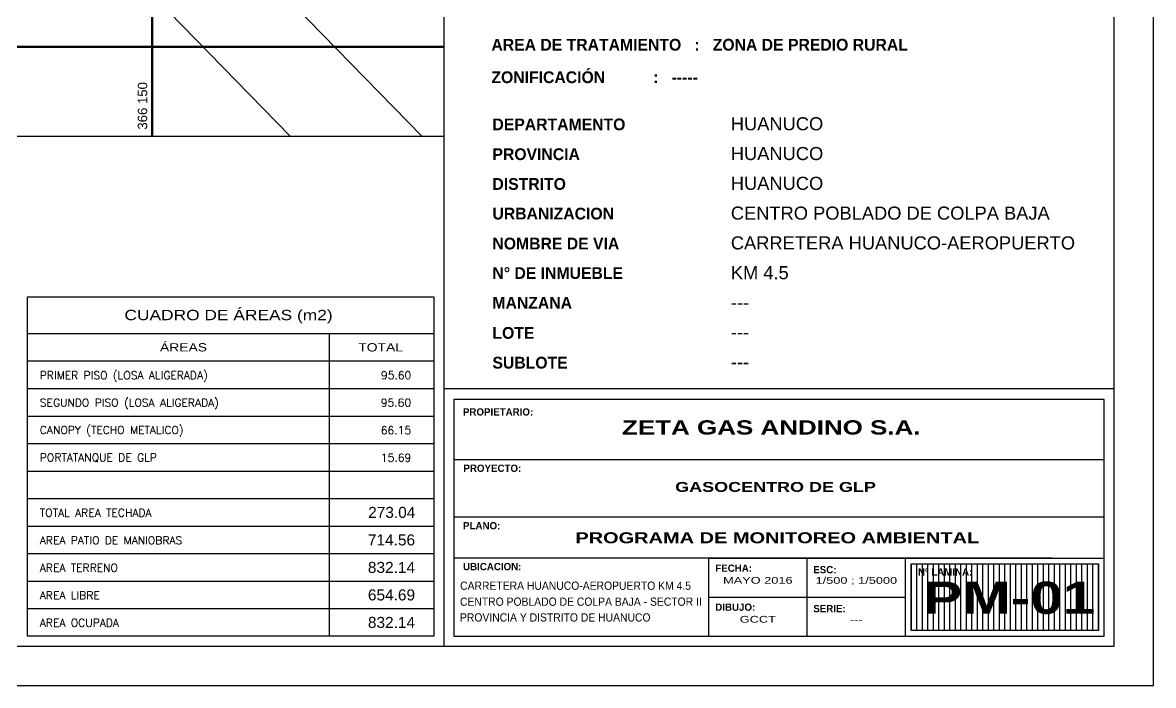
# Model space of a CAD drawing. Header units: millimetres. Extents: x 365981 to 366945, y 8906919 to 8907176.
# Drawn here: x 366456.7 to 366600.7, y 8906918.6 to 8907003.1 of the extents above; entities that cross this region are included whole.
import ezdxf
from ezdxf.enums import TextEntityAlignment as Align

# ---------------------------------------------------------------- set-up
doc = ezdxf.new("R2010")
doc.units = ezdxf.units.MM
doc.layers.add('005', color=8, linetype='Continuous', lineweight=80)
for name, color, linetype in [('01', 1, 'Continuous'), ('015', 40, 'Continuous'), ('015 texto', 40, 'Continuous'), ('02 texto', 2, 'Continuous'), ('03', 3, 'Continuous'), ('04', 4, 'Continuous'), ('AMBIENTES', 3, 'Continuous')]:
    doc.layers.add(name, color=color, linetype=linetype)
doc.styles.add('BRITAN', font='', dxfattribs={"height": 0.07})
doc.styles.add('DIMTXT', font='arial.ttf', dxfattribs={"height": 0.3})
doc.styles.add('MONOTXT', font='simplex.shx', dxfattribs={"height": 0.2})
doc.styles.get("Standard").update_dxf_attribs({"font": 'arial.ttf'})
doc.styles.add('TEXTOS-GENERALES', font='', dxfattribs={"width": 1.3, "height": 0.2})
doc.styles.add('TITLEINFO', font='arial.ttf', dxfattribs={"height": 0.2})
doc.styles.get('BRITAN').set_extended_font_data('Britannic Bold', bold=True)
doc.styles.get('TEXTOS-GENERALES').set_extended_font_data('Arial', bold=True)

# ---------------------------------------------------------------- blocks, each defined once
blk = doc.blocks.new('DIRECCIONUBIC')
at = {"layer": '02 texto', "ltscale": 0.0175, "style": 'BRITAN'}
for s, p in [('DEPARTAMENTO', (0, 30.36774722486734)), ('PROVINCIA', (0, 26.57177882175893)), ('DISTRITO', (0, 22.77581041865051)), ('URBANIZACION', (0, 19.00220736861229)), ('NOMBRE DE VIA', (0, 15.18387361243367)), ('N° DE INMUEBLE ', (0, 11.42305102013052)), ('MANZANA', (0, 7.641729529947042)), ('LOTE', (0, 3.795968403108418)), ('SUBLOTE', (0, 0))]:
    blk.add_text(s, height=1.500030070993936, dxfattribs=at).set_placement(p)
at = {"layer": '02 texto', "ltscale": 0.015, "style": 'DIMTXT'}
for tag, p in [('DEPARTAMENTO', (30.36741120566148, 30.36774722486734)), ('PROVINCIA', (30.36741120566148, 26.57177882175893)), ('DISTRITO', (30.36741120566148, 22.77581041865051)), ('URBANIZACION', (30.36741120566148, 18.97984201554209)), ('CALLE', (30.36741120566148, 15.18387361243367)), ('NUMERO', (30.36741120566148, 11.38790520932525)), ('MANZANA', (30.36741120566148, 7.591936806216836)), ('LOTE', (30.36741120566148, 3.795968403108418))]:
    blk.add_attdef(tag, p, '', height=1.666700078882151, dxfattribs=at)
at = {"layer": '02 texto', "ltscale": 2, "style": 'DIMTXT'}
blk.add_attdef('SUBLOTE', (30.36741120566148, 0), '', height=1.66666, dxfattribs=at)

msp = doc.modelspace()

# ---------------------------------------------------------------- hatches: boundary and pattern name
at = {"layer": '01'}
h = msp.add_hatch(dxfattribs=at)
h.set_pattern_fill('ANSI31', color=256, scale=5.603474337754816, angle=44.99999999999999, style=0)
h.set_pattern_definition([(90, (360181.2285236375, 8906855.332537387), (-0.700434292219352, 3.270845784876842e-16), [])])
h.paths.add_polyline_path([(366569.8582636005, 8906934.125683635), (366593.7178654236, 8906934.125683635), (366593.7178654236, 8906925.62139147), (366569.8582636005, 8906925.62139147)])

# ---------------------------------------------------------------- linework, layer by layer
at = {"color": 2}
msp.add_lwpolyline([(366600.7065157604, 8907128.621762272), (366303.7065157604, 8907128.621762272), (366303.7065157604, 8906918.621762272), (366600.7065157604, 8906918.621762272)], close=True, dxfattribs=at)
at = {"color": 5}
msp.add_lwpolyline([(366595.7065157604, 8907123.621762272), (366308.7065157604, 8907123.621762272), (366308.7065157604, 8906923.621762272), (366595.7065157604, 8906923.621762272)], close=True, dxfattribs=at)
at = {"layer": '005', "color": 8}
for p, q in [((366473.1791145889, 8907123.621762313), (366473.1791145889, 8906988.621762313)), ((366308.7065158035, 8907000), (366510.3175828677, 8907000))]:
    msp.add_line(p, q, dxfattribs=at)
at = {"layer": '01'}
for p, q in [((366457.3094624112, 8906956.461280067), (366509.0411716838, 8906956.461280067)), ((366457.3094624112, 8906952.955488097), (366509.0411716838, 8906952.955488097)), ((366457.3094624112, 8906949.449696127), (366509.0411716838, 8906949.449696127)), ((366457.3094624112, 8906945.943904156), (366509.0411716839, 8906945.943904156)), ((366457.3094624112, 8906935.426528238), (366509.0411716838, 8906935.426528238)), ((366457.3094624112, 8906931.920736264), (366509.0411716838, 8906931.920736264)), ((366457.3094624112, 8906928.414944295), (366509.0411716838, 8906928.414944295))]:
    msp.add_line(p, q, dxfattribs=at)
at = {"layer": '015'}
for p, q in [((366594.4301045766, 8906940.050664913), (366511.5939940515, 8906940.050664913)), ((366587.8109242613, 8906934.837922784), (366511.5939940515, 8906934.837922784)), ((366544.0447357479, 8906934.837922784), (366544.0447357479, 8906924.909152322)), ((366544.0447357479, 8906934.837922784), (366594.4301045766, 8906934.837922784)), ((366556.5953800978, 8906924.909152322), (366556.5953800978, 8906934.837922784)), ((366569.1460244476, 8906924.909152322), (366569.1460244476, 8906934.837922784)), ((366544.0447357479, 8906929.873537559), (366556.5953800978, 8906929.873537559)), ((366556.5953800978, 8906929.873537559), (366569.1460244476, 8906929.873537559))]:
    msp.add_line(p, q, dxfattribs=at)
msp.add_lwpolyline([(366569.8582636005, 8906934.125683635), (366593.7178654236, 8906934.125683635), (366593.7178654236, 8906925.62139147), (366569.8582636005, 8906925.62139147)], close=True, dxfattribs=at)
at = {"layer": '03'}
for points in [[(366476.4748583458, 8907074.300308451), (366458.6590235305, 8907038.708211923), (366507.5186936456, 8906988.621762272)], [(366449.4466697198, 8907030.966937784), (366490.754674602, 8906988.621762272)]]:
    msp.add_lwpolyline(points, dxfattribs=at)
at = {"layer": '04'}
for p, q in [((366510.3175828677, 8907123.621762272), (366510.3175828677, 8906923.621762272)), ((366308.7065157604, 8906988.621762272), (366510.3175828677, 8906988.621762272)), ((366457.3094624112, 8906963.47286401), (366509.0411716838, 8906963.47286401)), ((366495.7553724409, 8906924.909152322), (366495.7553724409, 8906963.47286401)), ((366457.3094624112, 8906959.96707204), (366509.0411716838, 8906959.96707204)), ((366510.3175828676, 8906956.444457296), (366595.7065157604, 8906956.444457296)), ((366594.4301045766, 8906947.371080846), (366511.5939940515, 8906947.371080846)), ((366457.3094624112, 8906942.43811218), (366509.0411716838, 8906942.43811218)), ((366457.3094624112, 8906938.932320207), (366509.0411716838, 8906938.932320207))]:
    msp.add_line(p, q, dxfattribs=at)
for points in [[(366457.3094624112, 8906924.909152322), (366457.3094624112, 8906968.139219865), (366509.0411716838, 8906968.139219865), (366509.0411716838, 8906924.909152322)], [(366511.5939940515, 8906924.909152322), (366594.4301045766, 8906924.909152322), (366594.4301045766, 8906955.07706967), (366511.5939940515, 8906955.07706967)]]:
    msp.add_lwpolyline(points, close=True, dxfattribs=at)

# ---------------------------------------------------------------- block references
at = {"layer": '02 texto'}
msp.add_blockref('DIRECCIONUBIC', (366516.5147341095, 8906959.001001816), dxfattribs=at).add_auto_attribs({'SUBLOTE': '---', 'NUMERO': 'KM 4.5', 'CALLE': 'CARRETERA HUANUCO-AEROPUERTO', 'LOTE': '---', 'MANZANA': '---', 'URBANIZACION': 'CENTRO POBLADO DE COLPA BAJA', 'DISTRITO': 'HUANUCO', 'PROVINCIA': 'HUANUCO', 'DEPARTAMENTO': 'HUANUCO'})

# ---------------------------------------------------------------- texts
msp.add_text('366 150', height=1.2, rotation=90).set_placement((366472.9036757775, 8906989.45308137), align=Align.BOTTOM_LEFT)
at = {"ltscale": 0.015, "style": 'BRITAN'}
for s, p in [('PROPIETARIO:', (366512.7572338093, 8906953.012093715)), ('PROPIETARIO:', (366512.7572338093, 8906953.012093715)), ('PROYECTO:', (366512.8206090812, 8906945.832839483)), ('PROYECTO:', (366512.8206090812, 8906945.832839483)), ('PLANO:', (366512.7746020837, 8906938.512423554)), ('UBICACION:', (366512.7746020837, 8906933.299681423)), ('FECHA:', (366544.9001081755, 8906933.095331986)), ('ESC:', (366557.3801816583, 8906932.9099641)), ('Nº LAMINA:', (366570.7244953542, 8906932.620286861)), ('DIBUJO:', (366544.9001081755, 8906928.130946748)), ('SERIE:', (366557.3801816583, 8906927.945578877))]:
    msp.add_text(s, height=0.9266852440544953, dxfattribs=at).set_placement(p)
at = {"layer": '015 texto', "ltscale": 0.015, "style": 'TITLEINFO', "width": 0.9}
for s, p in [('CARRETERA HUANUCO-AEROPUERTO KM 4.5', (366512.3986930645, 8906930.804505585)), ('CENTRO POBLADO DE COLPA BAJA - SECTOR II', (366512.3789829151, 8906928.768366013)), ('PROVINCIA Y DISTRITO DE HUANUCO', (366512.3789829151, 8906926.761429528))]:
    msp.add_text(s, height=1.05, dxfattribs=at).set_placement(p)
at = {"layer": '015 texto', "ltscale": 0.015, "style": 'TITLEINFO', "width": 1.35}
for s, p in [('MAYO 2016', (366550.3200579229, 8906931.58104689)), ('1/500 ; 1/5000', (366562.8707022727, 8906931.56818422)), ('GCCT', (366550.3200579229, 8906926.616653461)), ('---', (366562.8707022727, 8906926.588850781))]:
    msp.add_text(s, height=0.8618724368066359, dxfattribs=at).set_placement(p, align=Align.CENTER)
at = {"layer": '02 texto', "ltscale": 0.0175, "style": 'BRITAN'}
for s, p in [('AREA DE TRATAMIENTO   :   ZONA DE PREDIO RURAL', (366516.384507801, 8906999.521582104)), ('ZONIFICACIÓN           :   -----', (366516.384507801, 8906995.38158745))]:
    msp.add_text(s, height=1.500030070993936, dxfattribs=at).set_placement(p)
at = {"layer": '02 texto', "linetype": 'Continuous', "style": 'MONOTXT'}
for s, p in [('PRIMER PISO (LOSA ALIGERADA)', (366458.8696238777, 8906957.651690584)), ('95.60', (366502.3159831758, 8906957.651690584)), ('SEGUNDO PISO (LOSA ALIGERADA)', (366458.8696238777, 8906954.145898614)), ('95.60', (366502.2984816094, 8906954.145898614)), ('CANOPY (TECHO METALICO)', (366458.8696238777, 8906950.672581442)), ('66.15', (366502.2984816094, 8906950.640106635)), ('PORTATANQUE DE GLP', (366458.8696238777, 8906947.166789463)), ('15.69', (366502.3091862635, 8906947.134314671)), ('TOTAL AREA TECHADA', (366458.8696238777, 8906940.122730725)), ('AREA PATIO DE MANIOBRAS', (366458.8696238777, 8906936.616938751)), ('AREA TERRENO', (366458.8696238777, 8906933.111146782)), ('AREA LIBRE', (366458.8696238777, 8906929.605354808)), ('AREA OCUPADA', (366458.8696238777, 8906926.099562839))]:
    msp.add_text(s, height=1, dxfattribs=at).set_placement(p)
at = {"layer": '02 texto', "ltscale": 0.015, "style": 'TEXTOS-GENERALES', "width": 1.3}
for s, height, p in [('ZETA GAS ANDINO S.A.', 1.82056881233654, (366533.0254353083, 8906950.591016393)), ('PM-01', 4.096279827757215, (366571.3934382219, 8906927.745367322))]:
    msp.add_text(s, height=height, dxfattribs=at).set_placement(p)
for s, height, p in [(' GASOCENTRO DE GLP', 1.260781725994834, (366552.2620945962, 8906943.287205514)), ('PROGRAMA DE MONITOREO AMBIENTAL', 1.400868584438704, (366552.7968447625, 8906936.734842032))]:
    msp.add_text(s, height=height, dxfattribs=at).set_placement(p, align=Align.CENTER)
at = {"layer": 'AMBIENTES', "ltscale": 0.015, "style": 'TITLEINFO', "width": 1.2}
for s, height, p in [('CUADRO DE ÁREAS (m2)', 1.318359375, (366469.6422813344, 8906965.166141838)), ('ÁREAS', 1.0546875, (366474.17036712, 8906961.181660268)), ('TOTAL', 1.0546875, (366499.4292736756, 8906961.181660268))]:
    msp.add_text(s, height=height, dxfattribs=at).set_placement(p)
at = {"layer": 'AMBIENTES', "ltscale": 0.015, "style": 'TITLEINFO'}
for s, p in [('273.04', (366506.6968547872, 8906939.96902766)), ('714.56', (366506.6614049308, 8906936.463235687)), ('832.14', (366506.6614049308, 8906932.957443718)), ('654.69', (366506.6614049308, 8906929.451651745)), ('832.14', (366506.6614049308, 8906925.945859775))]:
    msp.add_text(s, height=1.40625, dxfattribs=at).set_placement(p, align=Align.RIGHT)

doc.saveas('drawing.dxf')
